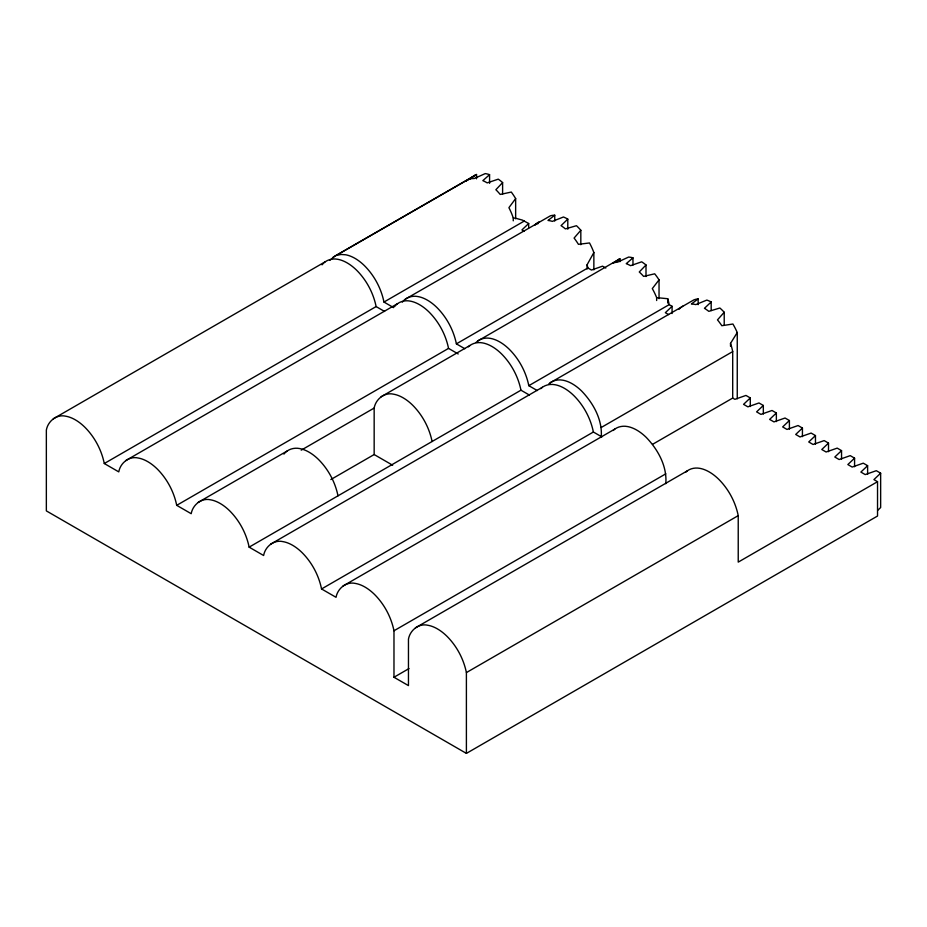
<?xml version="1.0" encoding="UTF-8"?>
<svg xmlns="http://www.w3.org/2000/svg" width="927" height="927" viewBox="0 0 927 927"><rect width="100%" height="100%" fill="white"/><g stroke="black" fill="none" stroke-linecap="round" stroke-linejoin="round"><path stroke-width="1.39" d="M330.823 479.56L374.16 454.543L374.16 408.054C375.713 399.131 384.554 391.959 393.732 394.218A40.614 23.453 60 0 1 412.527 405.064C422.422 414.948 429.294 427.81 432.098 441.507M587.127 269.039L587.127 264.705L593.859 252.55A44.311 25.585 60 0 0 589.514 242.955L578.436 244.334A42.48 24.531 60 0 0 574.091 238.065L580.823 230.267A41.252 23.824 60 0 0 576.478 225.701L565.4 228.899A40.603 23.442 60 0 0 561.055 225.62L567.788 219.131A40.51 23.384 60 0 0 563.442 216.999L552.365 221.379A40.973 23.662 60 0 0 548.019 220.464L554.752 215.215L554.752 220.997M730.522 346.258L730.522 343.384L737.255 332.55A43.847 25.319 60 0 0 732.909 324.021L721.832 325.713A42.155 24.334 60 0 0 717.486 319.885L724.219 312.26A41.066 23.708 60 0 0 719.873 308.007L708.796 311.345A40.533 23.407 60 0 0 704.45 308.32L711.183 301.959A40.568 23.418 60 0 0 706.837 300.093L695.76 304.601A41.159 23.766 60 0 0 691.415 303.986L698.147 298.911L698.147 304.647M476.536 178.83L476.536 174.496L469.804 178.957A41.866 24.172 60 0 1 474.149 178.552L485.227 173.604A40.892 23.615 60 0 1 489.572 174.658L482.84 180.638A40.487 23.384 60 0 1 487.185 182.886L498.262 179.154A40.649 23.465 60 0 1 502.608 182.573L495.875 189.734A41.367 23.882 60 0 1 500.221 194.45L511.298 192.063A42.654 24.623 60 0 1 515.644 198.587L508.911 207.66A44.554 25.724 60 0 1 513.257 217.938L513.257 220.823M619.931 261.681L619.931 258.795L613.199 262.99A42.155 24.334 60 0 1 617.544 262.179L628.622 257.069A41.066 23.708 60 0 1 632.967 257.833L626.235 263.674A40.533 23.407 60 0 1 630.58 265.678L641.658 261.82A40.568 23.418 60 0 1 646.003 264.971L639.271 271.982A41.159 23.766 60 0 1 643.616 276.397L654.694 273.813A42.318 24.426 60 0 1 659.039 279.861L652.307 288.598A44.067 25.446 60 0 1 656.652 297.625L656.652 300.51M322.051 264.844C325.62 260.058 332.017 258.123 337.752 259.293A40.614 23.453 60 0 1 356.547 270.139C366.443 280.012 373.326 292.886 376.119 306.57L384.578 311.449M329.896 260.313L334.763 256.176L476.536 174.496A43.418 25.064 60 0 0 472.191 177.208L467.312 180.406M394.473 306.652C398.042 301.866 404.439 299.931 410.174 301.101A40.614 23.453 60 0 1 428.969 311.947C438.865 321.831 445.748 334.693 448.541 348.39L458.205 353.963M402.318 302.121C405.887 297.347 412.272 295.4 418.019 296.57A40.614 23.453 60 0 1 436.814 307.416C446.71 317.301 453.593 330.163 456.385 343.859L464.833 348.737M283.929 454.103C287.497 449.317 293.894 447.382 299.641 448.552A40.614 23.453 60 0 1 318.425 459.398C328.32 469.271 335.203 482.144 337.996 495.829M513.257 217.949A81.379 56.779 -46.5 0 1 516.154 218.378L522.469 220.128L528.68 223.511L521.947 229.908L524.114 231.171M656.652 297.625L667.73 298.726A45.805 26.454 60 0 1 669.178 304.635L672.075 306.304L665.343 312.7L668.599 314.577M652.562 444.334L732.701 398.065L734.868 399.328L745.945 395.435L750.291 397.95L743.558 404.346L747.904 406.849L758.981 402.967L763.327 405.47L763.327 414.056M763.327 405.47L756.594 411.866L760.94 414.381L772.017 410.487L776.362 413.002L776.362 421.576M776.362 413.002L769.63 419.398L773.975 421.901L785.053 418.019L789.398 420.522L789.398 429.108M789.398 420.522L782.666 426.918L787.011 429.433L798.089 425.539L802.434 428.054L802.434 436.629M802.434 428.054L795.702 434.45L800.047 436.953L811.125 433.071L815.47 435.574L815.47 444.16M815.47 435.574L808.738 441.97L813.083 444.485L824.161 440.592L828.506 443.106L828.506 451.692M828.506 443.106L821.774 449.502L826.119 452.005L837.197 448.123L841.542 450.626L841.542 459.213M841.542 450.626L834.81 457.023L839.155 459.537L850.233 455.644L854.578 458.158L854.578 466.745M854.578 458.158L847.846 464.554L852.191 467.057L863.269 463.176L867.614 465.678L867.614 474.265M867.614 465.678L860.882 472.075L865.227 474.589L876.305 470.696L880.65 473.21L880.65 507.544L877.765 510.279M880.65 473.21L873.918 479.607L877.533 481.692L877.533 516.026L466.397 753.396L46.35 510.893L46.35 430.07C47.903 421.136 56.744 413.963 65.921 416.235A40.614 23.453 60 0 1 84.716 427.08C94.612 436.953 101.483 449.827 104.287 463.523L118.772 471.878C120.325 462.944 129.166 455.771 138.343 458.042A40.614 23.453 60 0 1 157.138 468.888C167.034 478.772 173.905 491.634 176.709 505.331L191.194 513.697C192.746 504.763 201.588 497.59 210.765 499.85A40.614 23.453 60 0 1 229.56 510.707C239.456 520.58 246.327 533.454 249.131 547.139L263.616 555.505C265.168 546.571 274.01 539.398 283.187 541.669A40.614 23.453 60 0 1 301.982 552.515C311.878 562.388 318.749 575.261 321.553 588.958L336.037 597.312C337.59 588.39 346.431 581.217 355.609 583.477A40.614 23.453 60 0 1 374.404 594.323C384.299 604.207 391.171 617.069 393.975 630.766L393.975 677.255L408.459 685.609L408.459 639.132C410.012 630.198 418.853 623.025 428.031 625.296A40.614 23.453 60 0 1 446.826 636.142C456.721 646.015 463.593 658.888 466.397 672.585L466.397 753.396M468.344 346.849C472.028 343.164 477.579 341.947 482.596 342.909A40.614 23.453 60 0 1 501.391 353.755C511.287 363.639 518.17 376.513 520.962 390.197L529.421 395.076M476.188 342.318C479.873 338.633 485.412 337.416 490.441 338.39A40.614 23.453 60 0 1 509.236 349.236C519.132 359.108 526.015 371.982 528.807 385.678L537.254 390.557M540.765 388.656C544.45 384.972 550.001 383.766 555.018 384.728A40.614 23.453 60 0 1 573.813 395.574C583.709 405.447 590.592 418.32 593.384 432.017L601.843 436.895M548.61 384.126C552.295 380.452 557.834 379.236 562.863 380.197A40.614 23.453 60 0 1 581.658 391.043C593.407 403.28 602.666 419.919 601.229 437.347M613.187 430.476C616.872 426.791 622.423 425.574 627.44 426.536A40.614 23.453 60 0 1 646.235 437.382C657.985 449.618 667.243 466.258 665.806 483.685M685.609 472.283C689.294 468.598 694.844 467.382 699.862 468.355A40.614 23.453 60 0 1 718.657 479.201C728.552 489.074 735.435 501.947 738.228 515.632L738.228 562.121L877.533 481.692M465.922 181.344L466.617 180.869M550.232 382.747L693.802 299.931A42.318 24.426 60 0 1 698.147 298.9M53.291 418.784L325.122 261.831M104.287 463.523L376.119 306.57M336.721 255.331L340.997 254.473L345.597 254.763A40.614 23.453 60 0 1 364.392 265.609C374.288 275.493 381.171 288.355 383.963 302.051L524.334 221.008M125.713 460.592L397.544 303.65M405.389 299.12L550.406 215.817A42.005 24.253 60 0 1 554.752 215.215M176.709 505.331L448.541 348.39M456.385 343.859L587.857 267.961L591.472 270.047L602.55 266.165L605.806 268.042M198.135 502.399L287.011 451.09M381.101 396.768L469.966 345.458M477.811 340.939L619.931 258.795A43.847 25.319 60 0 0 616.073 261.773M301.217 450.163L374.16 408.054M249.131 547.139L520.962 390.197M528.807 385.678L669.178 304.635M270.557 544.219L542.388 387.277M321.553 588.958L593.384 432.017M601.229 427.486L732.701 351.588A45.69 26.385 60 0 0 730.522 343.384M342.978 586.026L614.81 429.085M393.975 630.766L665.806 473.824M415.4 627.846L687.231 470.893M393.975 677.255L409.004 668.576M466.397 672.585L738.228 515.632M332.967 257.312L472.191 177.196M535.192 224.751L536.258 224.311M537.324 223.894L538.17 223.569M383.963 302.051L393.616 307.625M374.16 454.543L392.654 465.215M587.127 264.705L587.857 267.961M750.291 397.95L750.291 406.524M737.255 332.55L737.255 398.819M732.701 351.588L732.701 398.065M724.219 312.26L724.219 325.203M711.183 301.959L711.183 310.58M672.075 306.304L672.075 313.523M667.73 298.726L667.73 303.025M659.039 279.861L659.039 298.656M646.003 264.971L646.003 276.547M632.967 257.833L632.967 265.041M593.859 252.55L593.859 269.861M580.823 230.267L580.823 244.728M567.788 219.131L567.788 229.189M528.68 223.511L528.68 227.845M515.644 198.587L515.644 218.807M502.608 182.573L502.608 194.114M489.572 174.658L489.572 183.337M679.097 309.27A44.067 25.446 60 0 1 682.724 306.153M534.983 224.855A43.627 25.191 60 0 1 539.329 221.762"/></g></svg>
